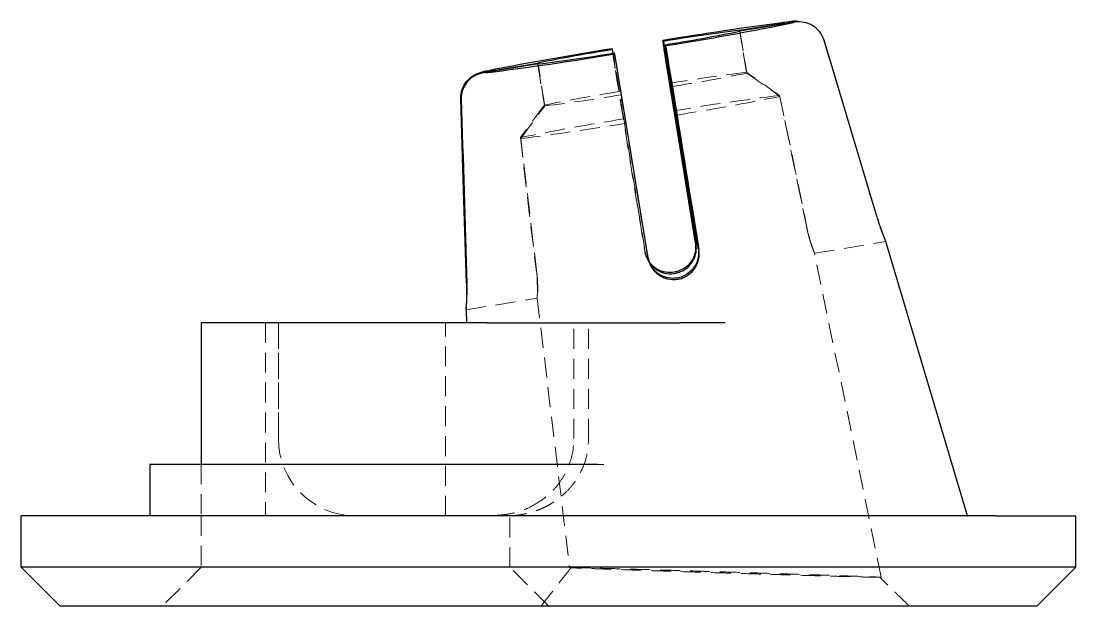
# Model space of a CAD drawing. Header units: millimetres. Extents: x 33 to 257, y 38 to 192.
# Drawn here: x 189.4 to 256.6, y 38.3 to 75.6 of the extents above; entities that cross this region are included whole.
import ezdxf

# ---------------------------------------------------------------- set-up
doc = ezdxf.new("R2010")
doc.units = ezdxf.units.MM
doc.linetypes.add('HIDDEN', pattern=[1.905, 1.27, -0.635])

msp = doc.modelspace()

# ---------------------------------------------------------------- linework, layer by layer
at = {"color": 7, "linetype": 'Continuous', "lineweight": 25}
for p, q in [((235.175, 75.001), (238.677, 75.57)), ((238.704, 75.516), (235.202, 74.947)), ((238.677, 75.57), (238.854, 75.569)), ((235.185, 74.943), (235.175, 75.001)), ((230.29, 74.357), (230.319, 74.299)), ((230.319, 74.299), (230.753, 71.629)), ((230.86, 71.415), (230.427, 74.084)), ((230.427, 74.084), (230.456, 74.026)), ((227.083, 73.773), (227.054, 73.831)), ((227.12, 73.547), (227.083, 73.773)), ((227.22, 73.5), (227.19, 73.558)), ((218.806, 72.341), (222.307, 72.91)), ((222.334, 72.856), (218.833, 72.287)), ((222.307, 72.91), (222.317, 72.853)), ((230.824, 71.64), (230.753, 71.629)), ((231.117, 69.894), (231.026, 69.88)), ((244.495, 61.539), (244.494, 61.541)), ((249.703, 44.073), (244.495, 61.539)), ((217.744, 57.202), (217.771, 56.368)), ((200.869, 56.368), (200.869, 47.351)), ((219.109, 56.368), (200.869, 56.368)), ((219.109, 56.368), (231.374, 56.368)), ((197.59, 47.351), (197.59, 44.073)), ((223.787, 47.351), (197.59, 47.351)), ((226.133, 47.351), (223.787, 47.351)), ((189.393, 40.794), (189.393, 44.073)), ((226.886, 44.073), (189.393, 44.073)), ((251.476, 44.073), (226.886, 44.073)), ((251.476, 44.073), (256.607, 44.073)), ((256.607, 40.794), (256.607, 44.073)), ((226.886, 40.794), (189.393, 40.794)), ((191.852, 38.335), (189.393, 40.794)), ((251.476, 40.794), (226.886, 40.794)), ((256.607, 40.794), (251.476, 40.794)), ((254.148, 38.335), (256.607, 40.794)), ((191.852, 38.335), (225.019, 38.335)), ((225.019, 38.335), (249.609, 38.335)), ((249.609, 38.335), (254.148, 38.335))]:
    msp.add_line(p, q, dxfattribs=at)
at = {"color": 7, "linetype": 'HIDDEN', "lineweight": 18}
for p, q in [((235.609, 72.331), (235.185, 74.943)), ((235.202, 74.947), (235.636, 72.278)), ((227.516, 71.103), (227.12, 73.547)), ((227.19, 73.558), (227.624, 70.889)), ((222.317, 72.853), (222.741, 70.241)), ((222.768, 70.187), (222.334, 72.856)), ((239.955, 60.803), (244.494, 61.541)), ((244.494, 61.541), (244.494, 61.541)), ((239.955, 60.798), (239.954, 60.803)), ((239.954, 60.803), (239.955, 60.803)), ((239.955, 60.803), (239.955, 60.803)), ((244.193, 40.157), (239.955, 60.798)), ((229.282, 60.469), (229.319, 60.394)), ((229.464, 60.106), (229.501, 60.031)), ((217.745, 57.194), (222.285, 57.932)), ((222.284, 57.935), (224.344, 40.774)), ((204.967, 56.368), (204.967, 44.073)), ((205.787, 48.991), (205.787, 56.368)), ((205.791, 56.368), (205.791, 48.956)), ((216.443, 44.073), (216.443, 56.368)), ((217.771, 56.368), (217.771, 56.368)), ((224.615, 48.991), (224.615, 56.368)), ((225.559, 48.991), (225.559, 56.368)), ((200.869, 47.351), (200.869, 44.073)), ((226.518, 47.351), (226.133, 47.351)), ((200.869, 44.073), (200.869, 40.794)), ((220.541, 40.794), (220.541, 44.073)), ((249.715, 44.033), (249.703, 44.073)), ((200.869, 40.794), (198.41, 38.335)), ((223, 38.335), (220.541, 40.794))]:
    msp.add_line(p, q, dxfattribs=at)
at = {"color": 7, "linetype": 'Continuous', "lineweight": 25, "flags": 128}
for points in [[(243.935, 63.081), (242.043, 69.403), (240.556, 74.37)], [(232.366, 61.466), (231.324, 67.91), (230.505, 72.974)], [(229.348, 60.505), (228.292, 66.977), (227.462, 72.063)], [(217.778, 58.889), (217.572, 65.485), (217.412, 70.667)], [(231.026, 69.88), (231.797, 65.127), (232.403, 61.392)], [(232.547, 61.105), (231.773, 65.865), (231.164, 69.605)]]:
    msp.add_lwpolyline(points, dxfattribs=at)
at = {"color": 7, "linetype": 'HIDDEN', "lineweight": 18, "flags": 128}
for points in [[(239.46, 62.412), (238.486, 67.136), (237.721, 70.848)], [(237.748, 70.794), (238.722, 66.07), (239.487, 62.359)], [(229.167, 60.866), (228.396, 65.619), (227.79, 69.354)], [(227.928, 69.079), (228.702, 64.319), (229.311, 60.579)], [(221.207, 68.165), (221.778, 63.375), (222.227, 59.612)], [(222.254, 59.558), (221.682, 64.348), (221.234, 68.111)]]:
    msp.add_lwpolyline(points, dxfattribs=at)
at = {"color": 7, "linetype": 'Continuous', "lineweight": 25}
for centre, radius, start, end in [((270.24, -168.536), 246.156, 97.5055, 99.34021), ((203.188, 249.199), 177.283, 278.84791, 281.52331), ((249.684, -42.462), 118.356, 97.0415, 99.4169), ((212.522, 186.837), 114.165, 279.02291, 281.45855), ((195.821, 259.861), 188.987, 277.04285, 279.56347), ((263.517, -154.146), 230.875, 99.08698, 101.05434), ((244.987, -38.98), 114.165, 99.02291, 101.45855), ((207.825, 190.32), 118.356, 277.0415, 279.4169)]:
    msp.add_arc(centre, radius, start, end, dxfattribs=at)
at = {"color": 7, "linetype": 'HIDDEN', "lineweight": 18}
for centre, radius, start, end in [((249.989, -44.147), 117.363, 97.03796, 99.3984), ((212.956, 184.167), 114.165, 279.02291, 281.45855), ((245.421, -41.649), 114.165, 99.02291, 101.45855), ((208.259, 187.65), 118.356, 277.0415, 279.4169), ((255.001, -72.14), 144.028, 96.89092, 99.54564), ((209.574, 207.927), 139.997, 278.8716, 281.60986), ((249.381, -68.968), 139.997, 98.8716, 101.60986), ((203.805, 212.252), 145.192, 276.89445, 279.56395), ((210.705, 48.991), 4.918, 180, 270)]:
    msp.add_arc(centre, radius, start, end, dxfattribs=at)
at = {"color": 7, "linetype": 'Continuous', "lineweight": 25}
for points, knots in [([(238.854, 75.589), (238.833, 75.588), (238.715, 75.582), (238.516, 75.562), (238.268, 75.534), (238.157, 75.521)], [0, 0, 0, 0, 0.104913, 0.597612, 1, 1, 1, 1]), ([(240.556, 74.37), (240.498, 74.561), (240.407, 74.738), (240.164, 75.054), (240.015, 75.187), (239.509, 75.499), (239.099, 75.58), (238.704, 75.516)], [0, 0, 0, 0, 0.25, 0.25, 0.5, 0.5, 1, 1, 1, 1]), ([(230.505, 72.974), (230.474, 73.169), (230.444, 73.355), (230.389, 73.698), (230.365, 73.849), (230.307, 74.226), (230.287, 74.364), (230.29, 74.357)], [0, 0, 0, 0, 0.25, 0.25, 0.5, 0.5, 1, 1, 1, 1]), ([(230.456, 74.026), (230.458, 74.023), (230.465, 73.985), (230.49, 73.842), (230.508, 73.739), (230.541, 73.543), (230.553, 73.472), (230.579, 73.318), (230.592, 73.234), (230.636, 72.974), (230.666, 72.785), (230.699, 72.589)], [0, 0, 0, 0, 0.25, 0.25, 0.5, 0.5, 0.625, 0.625, 0.75, 0.75, 1, 1, 1, 1]), ([(227.462, 72.063), (227.43, 72.259), (227.4, 72.447), (227.342, 72.796), (227.316, 72.952), (227.25, 73.343), (227.223, 73.494), (227.22, 73.5)], [0, 0, 0, 0, 0.25, 0.25, 0.5, 0.5, 1, 1, 1, 1]), ([(217.412, 70.667), (217.406, 70.867), (217.436, 71.064), (217.567, 71.44), (217.666, 71.614), (218.048, 72.071), (218.411, 72.277), (218.806, 72.341)], [0, 0, 0, 0, 0.25, 0.25, 0.5, 0.5, 1, 1, 1, 1]), ([(218.833, 72.287), (218.635, 72.255), (218.448, 72.189), (218.101, 71.993), (217.948, 71.865), (217.756, 71.636), (217.7, 71.555), (217.603, 71.384), (217.561, 71.292), (217.463, 71.011), (217.433, 70.813), (217.439, 70.613)], [0, 0, 0, 0, 0.25, 0.25, 0.5, 0.5, 0.625, 0.625, 0.75, 0.75, 1, 1, 1, 1]), ([(219.167, 72.43), (219.162, 72.429), (219.025, 72.4), (218.874, 72.367), (218.735, 72.329), (218.685, 72.315)], [0, 0, 0, 0, 0.0256055, 0.6449606, 1, 1, 1, 1]), ([(243.935, 63.081), (243.996, 62.878), (244.06, 62.682), (244.156, 62.406), (244.187, 62.319), (244.248, 62.154), (244.278, 62.076), (244.332, 61.935), (244.358, 61.872), (244.403, 61.76), (244.423, 61.711), (244.473, 61.592), (244.492, 61.547), (244.494, 61.541)], [0, 0, 0, 0, 0.25, 0.25, 0.375, 0.375, 0.5, 0.5, 0.625, 0.625, 0.75, 0.75, 1, 1, 1, 1]), ([(232.366, 61.466), (232.377, 61.28), (232.399, 60.907), (232.194, 60.376), (231.836, 59.94), (231.409, 59.687), (230.945, 59.561), (230.46, 59.561), (229.956, 59.75), (229.629, 59.953), (229.529, 60.111), (229.525, 60.118)], [0, 0, 0, 0, 0.132655, 0.265264, 0.398715, 0.530608, 0.61042, 0.737832, 0.865169, 0.994583, 1, 1, 1, 1]), ([(229.562, 60.069), (229.599, 60.018), (229.744, 59.817), (230.135, 59.599), (230.615, 59.479), (231.108, 59.504), (231.574, 59.662), (232.011, 60), (232.314, 60.463), (232.443, 60.952), (232.414, 61.265), (232.403, 61.392)], [0, 0, 0, 0, 0.04479, 0.175794, 0.307193, 0.393042, 0.520917, 0.648722, 0.778393, 0.910011, 1, 1, 1, 1]), ([(244.494, 61.541), (244.494, 61.541), (244.494, 61.541), (244.494, 61.541), (244.494, 61.541)], [0, 0, 0, 0, 0.833315, 1, 1, 1, 1]), ([(229.348, 60.505), (229.365, 60.398), (229.393, 60.294), (229.467, 60.094), (229.515, 59.997), (229.628, 59.814), (229.692, 59.73), (229.837, 59.573), (229.918, 59.5), (230.091, 59.375), (230.183, 59.321), (230.379, 59.23), (230.482, 59.194), (230.794, 59.119), (231.015, 59.11), (231.339, 59.162), (231.443, 59.19), (231.644, 59.266), (231.742, 59.314), (231.925, 59.428), (232.01, 59.494), (232.166, 59.641), (232.238, 59.723), (232.424, 59.983), (232.514, 60.183), (232.611, 60.597), (232.619, 60.817), (232.584, 61.031)], [0, 0, 0, 0, 0.0625, 0.0625, 0.125, 0.125, 0.1875, 0.1875, 0.25, 0.25, 0.3125, 0.3125, 0.375, 0.375, 0.5, 0.5, 0.5625, 0.5625, 0.625, 0.625, 0.6875, 0.6875, 0.75, 0.75, 0.875, 0.875, 1, 1, 1, 1]), ([(232.547, 61.105), (232.559, 60.921), (232.582, 60.552), (232.385, 60.025), (232.038, 59.588), (231.611, 59.323), (231.138, 59.191), (230.645, 59.193), (230.127, 59.379), (229.708, 59.693), (229.548, 59.984), (229.477, 60.114)], [0, 0, 0, 0, 0.117989, 0.235913, 0.355387, 0.475222, 0.553515, 0.670136, 0.786693, 0.904951, 1, 1, 1, 1]), ([(217.778, 58.889), (217.784, 58.677), (217.786, 58.469), (217.783, 58.173), (217.781, 58.079), (217.777, 57.9), (217.773, 57.814), (217.767, 57.658), (217.764, 57.588), (217.757, 57.461), (217.754, 57.405), (217.746, 57.267), (217.743, 57.211), (217.744, 57.197)], [0, 0, 0, 0, 0.25, 0.25, 0.375, 0.375, 0.5, 0.5, 0.625, 0.625, 0.75, 0.75, 1, 1, 1, 1]), ([(217.745, 57.194), (217.746, 57.194), (217.748, 57.205), (217.754, 57.248), (217.757, 57.28), (217.765, 57.364), (217.77, 57.415), (217.779, 57.535), (217.784, 57.604), (217.798, 57.832), (217.806, 58.014), (217.813, 58.406), (217.812, 58.62), (217.805, 58.835)], [0, 0, 0, 0, 0.125, 0.125, 0.25, 0.25, 0.375, 0.375, 0.5, 0.5, 0.75, 0.75, 1, 1, 1, 1]), ([(234.253, 56.368), (233.956, 56.368), (233.668, 56.368), (233.111, 56.368), (232.846, 56.368), (232.355, 56.368), (232.124, 56.368), (231.712, 56.368), (231.53, 56.368), (231.374, 56.368)], [0, 0, 0, 0, 0.25, 0.25, 0.5, 0.5, 0.75, 0.75, 1, 1, 1, 1])]:
    msp.add_open_spline(points, degree=3, knots=knots, dxfattribs=at)
at = {"color": 7, "linetype": 'HIDDEN', "lineweight": 18}
for points in [[(240.529, 74.424), (241.656, 70.661), (242.782, 66.898), (243.908, 63.135)], [(227.269, 72.448), (227.889, 68.612), (228.509, 64.776), (229.129, 60.94)], [(237.721, 70.848), (237.018, 71.344), (236.314, 71.839), (235.609, 72.331)], [(235.636, 72.278), (236.341, 71.785), (237.045, 71.29), (237.748, 70.794)], [(227.79, 69.354), (227.699, 69.939), (227.607, 70.522), (227.516, 71.103)], [(227.624, 70.889), (227.725, 70.288), (227.827, 69.684), (227.928, 69.079)], [(222.741, 70.241), (222.227, 69.55), (221.716, 68.858), (221.207, 68.165)], [(221.234, 68.111), (221.743, 68.804), (222.254, 69.496), (222.768, 70.187)], [(244.494, 61.541), (244.494, 61.541), (244.494, 61.541), (244.494, 61.541)], [(239.954, 60.803), (239.954, 60.803), (239.954, 60.803), (239.954, 60.803)], [(239.954, 60.803), (239.954, 60.803), (239.954, 60.803), (239.954, 60.803)], [(222.285, 57.932), (222.285, 57.932), (222.285, 57.933), (222.285, 57.934)], [(222.285, 57.932), (222.285, 57.932), (222.285, 57.932), (222.285, 57.932)]]:
    msp.add_open_spline(points, degree=3, dxfattribs=at)
for points, knots in [([(227.054, 73.831), (227.052, 73.834), (227.056, 73.803), (227.075, 73.673), (227.09, 73.575), (227.119, 73.387), (227.13, 73.318), (227.154, 73.168), (227.167, 73.086), (227.207, 72.83), (227.237, 72.643), (227.269, 72.448)], [0, 0, 0, 0, 0.25, 0.25, 0.5, 0.5, 0.625, 0.625, 0.75, 0.75, 1, 1, 1, 1]), ([(244.494, 61.541), (244.493, 61.543), (244.488, 61.555), (244.469, 61.598), (244.455, 61.63), (244.42, 61.712), (244.4, 61.762), (244.352, 61.878), (244.325, 61.945), (244.238, 62.165), (244.172, 62.341), (244.039, 62.719), (243.971, 62.926), (243.908, 63.135)], [0, 0, 0, 0, 0.125, 0.125, 0.25, 0.25, 0.375, 0.375, 0.5, 0.5, 0.75, 0.75, 1, 1, 1, 1]), ([(239.46, 62.412), (239.482, 62.306), (239.505, 62.202), (239.556, 61.997), (239.582, 61.895), (239.637, 61.702), (239.665, 61.61), (239.72, 61.437), (239.747, 61.355), (239.824, 61.135), (239.869, 61.015), (239.933, 60.852), (239.952, 60.807), (239.954, 60.803)], [0, 0, 0, 0, 0.125, 0.125, 0.25, 0.25, 0.375, 0.375, 0.5, 0.5, 0.75, 0.75, 1, 1, 1, 1]), ([(239.954, 60.803), (239.954, 60.804), (239.949, 60.815), (239.933, 60.856), (239.922, 60.886), (239.892, 60.964), (239.874, 61.012), (239.833, 61.124), (239.81, 61.188), (239.738, 61.401), (239.684, 61.572), (239.58, 61.945), (239.53, 62.15), (239.487, 62.359)], [0, 0, 0, 0, 0.125, 0.125, 0.25, 0.25, 0.375, 0.375, 0.5, 0.5, 0.75, 0.75, 1, 1, 1, 1]), ([(229.525, 60.118), (229.416, 60.26), (229.226, 60.507), (229.158, 60.811), (229.129, 60.94)], [0, 0, 0, 0, 0.575569, 1, 1, 1, 1]), ([(229.167, 60.866), (229.209, 60.685), (229.28, 60.385), (229.482, 60.158), (229.562, 60.069)], [0, 0, 0, 0, 0.604871, 1, 1, 1, 1]), ([(229.477, 60.114), (229.455, 60.146), (229.362, 60.284), (229.333, 60.451), (229.311, 60.579)], [0, 0, 0, 0, 0.2333906, 1, 1, 1, 1]), ([(222.285, 57.934), (222.284, 57.939), (222.284, 57.954), (222.285, 58.005), (222.286, 58.041), (222.288, 58.131), (222.29, 58.185), (222.292, 58.31), (222.293, 58.381), (222.293, 58.613), (222.29, 58.797), (222.269, 59.189), (222.252, 59.4), (222.227, 59.612)], [0, 0, 0, 0, 0.125, 0.125, 0.25, 0.25, 0.375, 0.375, 0.5, 0.5, 0.75, 0.75, 1, 1, 1, 1]), ([(222.254, 59.558), (222.266, 59.452), (222.277, 59.347), (222.294, 59.14), (222.3, 59.037), (222.309, 58.841), (222.312, 58.748), (222.314, 58.572), (222.313, 58.488), (222.31, 58.263), (222.303, 58.141), (222.292, 57.976), (222.287, 57.932), (222.285, 57.932)], [0, 0, 0, 0, 0.125, 0.125, 0.25, 0.25, 0.375, 0.375, 0.5, 0.5, 0.75, 0.75, 1, 1, 1, 1]), ([(220.339, 44.073), (220.542, 44.079), (220.914, 44.09), (221.425, 44.173), (221.826, 44.27), (222.127, 44.364), (222.352, 44.447), (222.568, 44.536), (222.834, 44.66), (223.193, 44.856), (223.65, 45.162), (224.138, 45.583), (224.63, 46.144), (225.085, 46.867), (225.473, 47.835), (225.529, 48.585), (225.559, 48.991)], [0, 0, 0, 0, 0.077593, 0.142092, 0.194172, 0.232794, 0.260674, 0.28445, 0.320745, 0.371057, 0.438483, 0.527585, 0.61261, 0.718517, 0.847914, 1, 1, 1, 1]), ([(221.761, 44.597), (222.099, 44.784), (222.624, 45.073), (223.236, 45.626), (223.68, 46.138), (224.07, 46.747), (224.375, 47.443), (224.577, 48.202), (224.603, 48.727), (224.615, 48.991)], [0, 0, 0, 0, 0.209181, 0.323825, 0.446033, 0.576605, 0.714844, 0.857251, 1, 1, 1, 1]), ([(219.584, 44.098), (219.645, 44.1), (219.772, 44.104), (220.096, 44.13), (220.564, 44.197), (221.163, 44.344), (221.555, 44.51), (221.761, 44.597)], [0, 0, 0, 0, 0.098566, 0.203278, 0.437858, 0.705633, 1, 1, 1, 1]), ([(224.443, 40.782), (224.125, 40.374), (223.489, 39.558), (222.853, 38.743), (222.535, 38.335)], [0, 0, 0, 0, 0.5000053, 1, 1, 1, 1]), ([(224.345, 40.774), (224.344, 40.774), (224.314, 40.776), (224.357, 40.776), (224.401, 40.776)], [0, 0, 0, 0, 0.006713, 1, 1, 1, 1]), ([(224.401, 40.776), (224.482, 40.775), (224.646, 40.774), (225.215, 40.761), (226.017, 40.74), (227.047, 40.712), (228.284, 40.677), (229.682, 40.636), (231.226, 40.59), (232.855, 40.54), (234.546, 40.488), (236.228, 40.435), (237.874, 40.382), (239.405, 40.332), (240.8, 40.286), (241.987, 40.245), (242.954, 40.211), (243.662, 40.184), (244.08, 40.166), (244.224, 40.157), (244.193, 40.157), (244.193, 40.157)], [0, 0, 0, 0, 0.0522243, 0.105898, 0.1592576, 0.2141336, 0.2680773, 0.3235331, 0.3784338, 0.434875, 0.4906965, 0.548108, 0.6044129, 0.6623594, 0.7184774, 0.776267, 0.8315965, 0.8885896, 0.9433432, 0.9997599, 1, 1, 1, 1]), ([(244.137, 40.155), (244.056, 40.156), (243.891, 40.157), (243.323, 40.169), (242.521, 40.189), (241.491, 40.217), (240.253, 40.251), (238.855, 40.291), (237.312, 40.337), (235.683, 40.386), (233.992, 40.438), (232.31, 40.491), (230.665, 40.544), (229.134, 40.594), (227.738, 40.642), (226.553, 40.683), (225.579, 40.719), (224.894, 40.745), (224.517, 40.761), (224.467, 40.765), (224.458, 40.766)], [0, 0, 0, 0, 0.054573, 0.11066, 0.166425, 0.223776, 0.280153, 0.338111, 0.39547, 0.454439, 0.512758, 0.572739, 0.631574, 0.692124, 0.750772, 0.811167, 0.868998, 0.928569, 0.986061, 1, 1, 1, 1]), ([(245.977, 38.335), (245.663, 38.641), (245.034, 39.255), (244.405, 39.868), (244.091, 40.175)], [0, 0, 0, 0, 0.499993, 1, 1, 1, 1])]:
    msp.add_open_spline(points, degree=3, knots=knots, dxfattribs=at)
at = {"color": 7, "linetype": 'Continuous', "lineweight": 25}
for points in [[(230.699, 72.589), (231.327, 68.736), (231.955, 64.883), (232.584, 61.031)], [(230.753, 71.629), (230.844, 71.048), (230.935, 70.465), (231.026, 69.88)], [(231.164, 69.605), (231.063, 70.21), (230.961, 70.813), (230.86, 71.415)], [(217.439, 70.613), (217.56, 66.687), (217.682, 62.761), (217.805, 58.835)], [(217.744, 57.197), (217.744, 57.196), (217.745, 57.195), (217.745, 57.194)], [(217.745, 57.194), (217.745, 57.194), (217.745, 57.194), (217.745, 57.194)]]:
    msp.add_open_spline(points, degree=3, dxfattribs=at)

doc.saveas('drawing.dxf')
